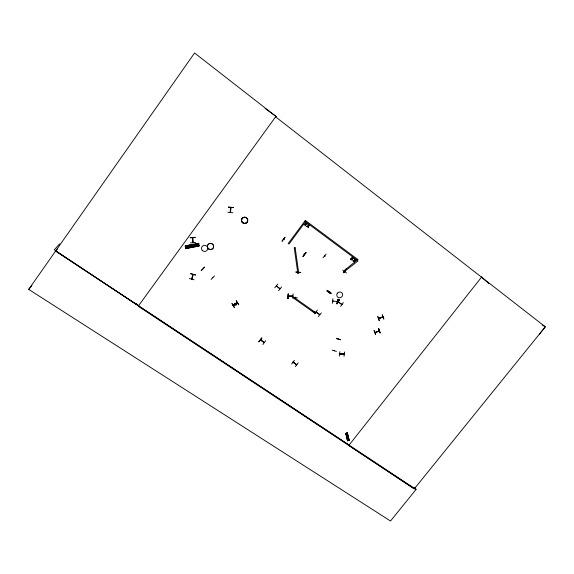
<?xml version="1.0" encoding="UTF-8"?>
<svg xmlns="http://www.w3.org/2000/svg" width="574" height="574" viewBox="0 0 574 574"><rect width="100%" height="100%" fill="white"/><g stroke="black" fill="none" stroke-linecap="round" stroke-linejoin="round"><path stroke-width="0.86" d="M187.511 245.586L188.042 248.004M187.131 248.183L186.607 245.729M185.804 248.678L185.201 245.88L198.604 243.233L199.192 246.031L185.797 248.65M198.676 243.577L185.208 245.916M287.94 298.659L288.241 293.888L287.954 298.652M288.205 298.652L288.22 293.895M288.622 296.055L288.751 296.184M292.467 296.249L288.736 296.299M292.998 298.588L293.056 293.831M192.871 242.171L193.173 242.544M192.857 274.903L193.194 274.523L191.824 279.165M292.661 297.346L297.432 297.877M305.512 224.118L304.055 224.656L305.512 224.118L305.605 222.54L305.82 224.018L307.262 223.788L305.784 224.326L305.691 225.883L305.476 224.427L304.371 224.886L305.476 224.427M306.616 226.572L308.03 225.991L308.123 224.412L308.338 225.891L309.465 225.424L308.338 225.891M308.303 226.199C307.312 229.672 309.164 224.979 309.429 225.381M232.865 212.76L227.864 212.258M351.934 258.616L350.499 259.132L351.934 258.616L352.034 257.073L352.371 257.331C351.044 259.821 355.005 257.052 352.185 258.465L352.371 257.331M350.499 259.132L351.876 258.903L352.084 260.323L352.178 258.802L353.584 258.228M354.302 260.359C350.901 261.507 355.708 260.797 354.452 258.874L354.66 260.316L356.059 260.079L354.653 260.653L354.51 262.117L354.653 260.653L356.059 260.079M354.359 260.409L354.452 258.874M228.445 207.157L233.496 207.523L228.452 207.128M354.359 260.754L354.223 261.909L354.302 260.696L353.218 261.148L354.302 260.696M230.54 212.014C229.693 213.578 230.605 206.489 230.992 207.903M230.475 212.337L231.013 207.451M339.865 351.697L339.306 356.102M343.661 354.144L339.571 353.728M344.07 353.921L343.683 354.108M344.027 356.418L344.508 351.962M295.933 271.918L300.711 272.406M298.035 272.743C298.846 272.019 298.006 273.662 298.143 272.32M298.207 272.42L298.121 272.844M295.194 297.547L295.158 297.059L294.892 297.411M192.778 237.622L192.584 238.16M191.838 279.007L191.974 278.641M260.395 340.117L260.833 340.016M284.008 239.415L283.642 239.179L283.857 239.616M292.998 362.28L293.386 362.574L293.4 362.194M296.622 364.806L296.32 364.54L296.722 364.454M316.468 312.263L315.951 312.098L319.618 314.631M332.92 298.702L332.375 303.337M337.462 301.486L332.791 301.149L333.264 300.941M336.981 301.608L337.44 301.45M338.086 299.284L337.074 303.868L338.072 299.276M337.096 303.854L337.777 299.19M324.611 256.097L325.092 256.148M189.32 278.512L194.134 279.775M347.248 437.374C348.267 436.462 347.535 438.665 347.27 437.259M374.994 332.475L375.374 332.281M382.428 317.121L378.897 318.441M276.259 285.917L279.875 288.815M234.795 303.474L235.419 303.66L234.809 303.581M328.959 292.087L329.297 291.692M329.203 292.159L329.325 291.786M329.103 292.209L329.44 291.793M295.861 272.119L300.683 272.6M190.676 273.812L195.497 275.14M192.921 274.437L191.63 278.899M190.747 273.568L195.569 274.881M332.152 350.197L336.472 351.396M338.524 339.277L338.229 339.105M334.262 350.449L334.506 350.642M212.638 277.386L212.818 277.486M379.034 318.548L382.377 316.97M375.037 332.461L379.328 330.825M375.475 332.475L379.385 331.004L379.156 330.667M329.239 291.614L329.311 292.295L328.931 291.908M344.292 271.976L344.493 271.488M292.984 296.048L288.292 296.062M315.829 313.483L312.098 310.799M330.746 293.709L327.015 290.982L330.846 293.472M327.108 290.753L330.897 293.522L327.008 291.004M235.692 304.701L236.309 304.808L235.699 304.737M236.258 304.801L235.914 305.031M414.729 487.175L416.064 489.443L390.514 521.013L28.7 289.389L194.572 52.987L276.001 116.422L275.671 116.881M265.088 108.493L275.951 116.379L275.62 116.838L545.3 326.828L539.467 334.125M275.951 116.379L138.234 306.207L414.32 488.783L545.3 326.828L542.279 324.927M305.526 221.736L288.995 244.036L288.234 243.484L305.346 220.402M281.963 241.145L284.934 237.206M285.091 237.32L282.121 241.245M261.672 337.993L258.817 341.76L261.83 338.1M261.844 338.057L258.996 341.867M314.624 311.869L314.122 312.708L293.924 298.408L294.433 297.562M260.567 339.952L264.097 342.527M262.885 344.515L265.683 340.676M304.077 254.124L304.435 254.361M305.892 252.51L303.022 256.492M305.92 252.538L302.972 256.456L306.121 252.703M317.386 310.089L314.495 313.842M344.615 270.275L357.846 259.491M318.305 316.575L321.383 312.93M322.975 257.783L326.147 254.06M339.514 299.843L336.608 303.632L339.507 299.836M339.672 299.951L336.773 303.739M342.018 304.442L338.222 302.01L338.574 301.924M291.592 364.031L294.419 360.329M340.569 306.473L343.367 302.591M296.27 364.433L293.034 362M295.395 366.614L298.157 362.825M346.323 268.926L343.374 272.758L346.373 268.962M343.374 272.758L346.301 268.897M344.378 271.947L344.4 271.545M313.899 311.926L314.373 311.869L314.107 312.249M481.83 276.747L348.805 445.46L414.213 488.904M277.866 284.058L274.774 287.746M278.534 290.688L281.604 286.957M28.7 289.389L31.893 285.622M56.259 250.293L57.436 248.965M59.631 243.871L54.279 249.798L138.542 305.777L135.93 303.395M334.441 350.822L334.204 350.456M204.602 267.161L201.144 270.677L204.516 267.097M214.475 275.922L211.103 279.423M342.757 270.175L346.459 272.966M327.675 290.415L331.349 293.12M347.485 440.775L347.988 440.638L346.122 433.313L345.785 433.463L347.492 440.775L347.98 440.638L346.122 433.313M348.655 440.452L349.171 440.308L347.299 432.99L345.749 433.47L346.258 433.334M349.164 440.315L348.669 440.452L349.006 440.244M348.978 440.366L347.55 440.645L346.122 433.341M347.435 433.011L346.926 433.148L347.442 433.004L349.136 440.323M345.168 270.985L357.911 261.034L357.279 260.244M233.03 305.103L237.091 302.419M233.18 305.318L237.241 302.642M233.482 305.748L237.543 303.072M233.632 305.964L237.693 303.287M378.603 318.699L382.994 317.02L382.729 316.74M375.654 334.57L374.083 330.531M375.661 334.656L374.069 330.545M379.213 320.672L377.8 316.439L379.285 320.737M378.632 318.47L382.944 316.877M263.911 342.276L264.241 342.341M383.705 319.036L382.212 314.753L383.906 318.965M375.087 332.604L379.227 330.875M378.718 328.751L380.096 332.97L378.747 328.744M348.562 438.314L347.105 438.723M347.399 439.957L348.834 439.505M346.014 434.138L347.478 433.729M346.768 437.323L348.21 436.871M319.395 314.236L319.51 314.617M341.673 304.184L341.724 304.485M344.551 270.498L344.902 270.777M304.335 254.555L304.012 254.289M198.704 243.713L185.309 246.361L198.74 243.857L185.388 246.72L198.776 244.05M185.703 248.212L185.617 247.846L199.049 245.335L185.696 248.176M185.632 247.889L199.056 245.378M199.049 245.335L185.617 247.832M185.761 248.456L199.156 245.844M297.755 273.167L298.738 273.102L295.165 247.738M294.225 247.889L295.223 247.817M348.755 440.394L347.17 432.975L345.935 433.32L347.679 440.724M340.052 354.093L339.995 353.706M344.127 354.316L339.557 353.878M190.518 242.867L195.569 242.551M190.145 237.593L195.203 237.299M348.669 440.452L347.155 433.083M288.191 296.112L292.884 296.234M283.965 239.724L283.599 239.394M276.481 285.895L280.105 288.715M344.156 354.086L339.621 353.728M296.636 364.791L292.934 362.129M192.778 237.701L193.122 242.601M349.107 445.08L55.628 251.01L416.064 489.443M264.298 342.542L260.567 339.837M296.794 364.669L293.063 362.352M319.761 314.595L315.98 311.847M294.491 297.662L314.688 311.969M314.222 311.646L313.878 312.034M306.581 226.529L307.994 226.299L308.209 227.749M305.404 220.459L357.932 259.57M357.358 260.323L304.765 221.177M337.368 293.185L337.376 293.199A2.985 2.841 -37.6 0 0 339.299 297.762A2.985 2.841 -37.6 0 0 342.427 293.673A2.985 2.841 -37.6 0 0 337.404 293.206L337.354 293.178M481.507 277.156L488.775 283.513M260.46 339.822L264.083 342.549M338.172 301.931L341.795 304.471M324.992 256.076L324.64 255.846M378.854 330.782L378.804 330.897M344.694 270.361L345.247 271.072M378.639 328.701L380.096 332.97M185.309 246.354L185.388 246.72M347.04 433.09L348.849 440.401M188.875 245.313L189.398 247.738M197.269 243.656L197.793 246.074M294.283 247.968L297.806 273.253M192.606 237.758L192.893 242.479M195.217 237.557L190.166 237.851M191.967 247.193L191.443 244.775M190.611 247.466L190.08 245.041M336.307 338.473L340.691 339.743L336.299 338.473M231.975 303.589L234.457 307.621L231.975 303.589M236.266 300.762L238.741 304.801L236.266 300.754M348.382 437.61L346.926 438.019L348.382 437.61M348.719 439.01L347.263 439.419L348.741 439.053M243.484 223.243A3.121 3.107 -14.7 0 0 247.703 219.871A3.107 3.092 -14.6 0 0 242.659 217.912A3.107 3.092 -14.6 0 0 243.476 223.2A3.107 3.092 -14.6 0 0 247.674 219.842A3.121 3.107 -14.7 0 0 242.666 217.933A3.121 3.107 -14.7 0 0 243.484 223.243A3.1 3.085 -14.6 0 0 247.667 219.842A3.1 3.085 -14.6 0 0 242.666 217.919A3.1 3.085 -14.6 0 0 243.476 223.2M202.22 250.336A3.121 3.057 6.8 0 0 207.551 249.489A3.121 3.057 6.8 0 0 204.114 245.385A3.121 3.057 6.8 0 0 202.22 250.336M208.699 248.965A3.135 3.071 5.2 0 0 213.636 246.791A3.135 3.071 5.2 0 0 209.23 243.67A3.121 3.057 5.3 0 0 208.699 248.922A3.121 3.057 5.3 0 0 213.621 246.748A3.121 3.057 5.3 0 0 209.23 243.649A3.135 3.071 5.2 0 0 208.699 248.965"/></g></svg>
